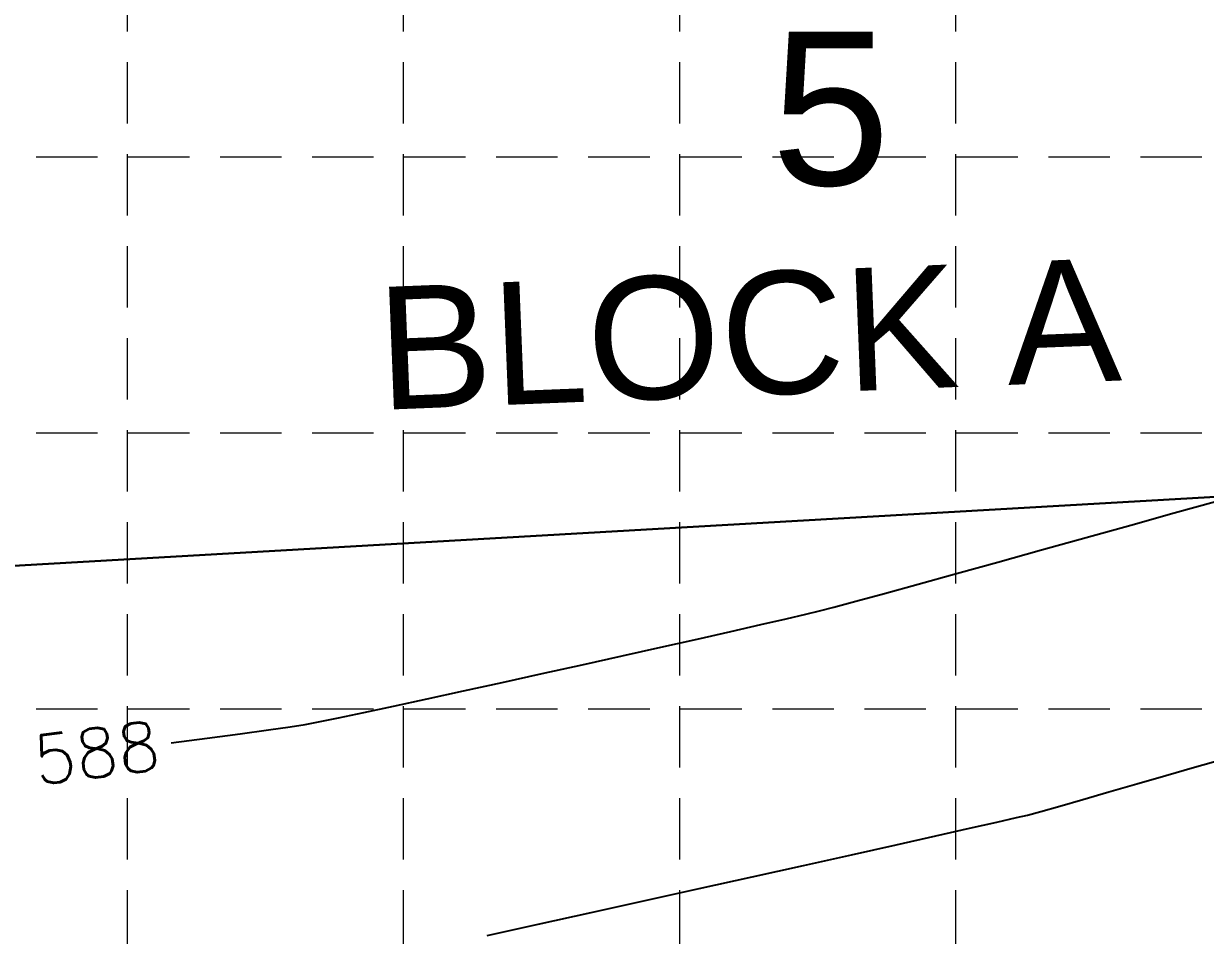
# Model space of a CAD drawing. Header units: inches. Extents: x 2547543 to 2548696, y 7125653 to 7126375.
# Drawn here: x 2547698.8 to 2547775.8, y 7125963.6 to 7126023.1 of the extents above; entities that cross this region are included whole.
import ezdxf
from ezdxf.enums import TextEntityAlignment as Align

# ---------------------------------------------------------------- set-up
doc = ezdxf.new("R2010")
doc.units = ezdxf.units.IN
doc.header["$MEASUREMENT"] = 0
doc.linetypes.add('HIDDEN', pattern=[0.375, 0.25, -0.125])
for name, color, linetype in [('GRID', 254, 'HIDDEN'), ('V-AREA', 6, 'Continuous'), ('V-PROP-SUBD-IDEN-N', 7, 'Continuous'), ('V-PROP-SUBD-N', 7, 'Continuous'), ('V-TOPO-MINR-E', 14, 'Continuous')]:
    doc.layers.add(name, color=color, linetype=linetype)
doc.styles.add('L100', font='simplex', dxfattribs={"height": 4})
doc.styles.get("Standard").update_dxf_attribs({"font": 'ARIAL.TTF'})

msp = doc.modelspace()

# ---------------------------------------------------------------- linework, layer by layer
at = {"layer": 'GRID', "color": 252, "linetype": 'HIDDEN', "lineweight": 0, "ltscale": 16}
for p, q in [((2547705.523132141, 7126356.547205457), (2547705.523132141, 7125726.296813901)), ((2547723.523132141, 7126356.547205457), (2547723.523132141, 7125726.296813901)), ((2547741.52313214, 7126356.547205457), (2547741.52313214, 7125726.296813901)), ((2547759.52313214, 7126356.547205457), (2547759.52313214, 7125726.296813901)), ((2547561.583313602, 7126014.376313469), (2548677.583313586, 7126014.376313469)), ((2547561.583313602, 7125996.376313469), (2548677.583313586, 7125996.376313469)), ((2547561.583313602, 7125978.37631347), (2548677.583313586, 7125978.37631347))]:
    msp.add_line(p, q, dxfattribs=at)
at = {"layer": 'V-AREA', "color": 7}
for p, q in [((2547661.372810687, 7125985.590955258), (2547801.142999281, 7125993.609332931)), ((2547801.142999281, 7125993.60933293), (2547661.372810687, 7125985.590955259))]:
    msp.add_line(p, q, dxfattribs=at)
at = {"layer": 'V-PROP-SUBD-N'}
msp.add_line((2547661.372810688, 7125985.590955258), (2547801.142999282, 7125993.60933293), dxfattribs=at)
at = {"layer": 'V-TOPO-MINR-E', "color": 35}
for points, elevation in [([(2547773.776855831, 7125991.147881691), (2547776.476106504, 7125991.900752706)], 588), ([(2547770.93674294, 7125990.355638063), (2547773.776855831, 7125991.147881691)], 588), ([(2547768.026189986, 7125989.544091498), (2547770.93674294, 7125990.355638063)], 588), ([(2547765.115619127, 7125988.733311678), (2547768.026189986, 7125989.544091498)], 588), ([(2547759.576112313, 7125987.194330983), (2547762.275452517, 7125987.94336828)], 588), ([(2547754.881599747, 7125985.899253407), (2547757.088020671, 7125986.506269466)], 588), ([(2547749.766346083, 7125984.550671214), (2547750.656582842, 7125984.76517477)], 588), ([(2547740.302780131, 7125982.393092778), (2547742.683063733, 7125982.928648566)], 588), ([(2547732.566804694, 7125980.669351449), (2547735.190426449, 7125981.251253824)], 588), ([(2547729.970518549, 7125980.096381005), (2547732.566804694, 7125980.669351449)], 588), ([(2547714.725244066, 7125976.998486497), (2547716.154027566, 7125977.205426151)], 588), ([(2547717.116742259, 7125977.359675213), (2547718.003402582, 7125977.528791055)], 588), ([(2547767.813696629, 7125972.460445504), (2547769.512327171, 7125972.954377702)], 587), ([(2547760.437117698, 7125970.586910208), (2547762.211576786, 7125970.988539341)], 587), ([(2547758.226538818, 7125970.089782977), (2547760.437117698, 7125970.586910208)], 587), ([(2547752.746438034, 7125968.864481662), (2547755.642194234, 7125969.511019509)], 587), ([(2547749.601624304, 7125968.164031296), (2547752.746438034, 7125968.864481662)], 587), ([(2547746.270107131, 7125967.423530269), (2547749.601624304, 7125968.164031296)], 587), ([(2547739.296378807, 7125965.877823668), (2547742.814240603, 7125966.65684044)], 587), ([(2547732.324085756, 7125964.338256726), (2547735.778875829, 7125965.10034181)], 587)]:
    msp.add_lwpolyline(points, dxfattribs=dict(at, elevation=elevation))
at = {"layer": 'V-TOPO-MINR-E', "color": 35, "extrusion": (0.2679613573430969, -0.9634296606243994, 0), "elevation": -6182686.308375073}
msp.add_lwpolyline([(4364079.146106374, 588.0000000000009), (4364082.094081433, 588.0000000000009)], dxfattribs=at)
at = {"layer": 'V-TOPO-MINR-E', "color": 35, "extrusion": (0.2665378192522914, -0.9638244606297522, 0), "elevation": -6189126.482634463}
msp.add_lwpolyline([(4354935.50457947, 588), (4354938.086057471, 588)], dxfattribs=at)
at = {"layer": 'V-TOPO-MINR-E', "color": 35, "extrusion": (0.2632021911217199, -0.9647406939632669, 0), "elevation": -6204153.914340078}
msp.add_lwpolyline([(4333495.993008856, 588.0000000000009), (4333497.915108817, 588.0000000000009)], dxfattribs=at)
at = {"layer": 'V-TOPO-MINR-E', "color": 35, "extrusion": (0.2510098411104518, -0.9679845348277553, 0), "elevation": -6258332.560609463}
msp.add_lwpolyline([(4254875.537831469, 588), (4254876.507760018, 588)], dxfattribs=at)
at = {"layer": 'V-TOPO-MINR-E', "color": 35, "extrusion": (0.25948791590978, -0.9657463546381104, 0), "elevation": -6220783.293535021}
msp.add_lwpolyline([(4309588.814533036, 588), (4309590.297130423, 588)], dxfattribs=at)
at = {"layer": 'V-TOPO-MINR-E', "color": 35, "extrusion": (0.224283640402514, -0.9745239087101948, 0), "elevation": -6373023.72075205}
msp.add_lwpolyline([(4081081.793518328, 588.0000000000009), (4081083.485552735, 588.0000000000009)], dxfattribs=at)
at = {"layer": 'V-TOPO-MINR-E', "color": 35, "extrusion": (0.2276090137401251, -0.9737526055750751, 0), "elevation": -6359055.211929159}
msp.add_lwpolyline([(4102814.957191722, 588.0000000000005), (4102816.28883843, 588.0000000000005)], dxfattribs=at)
at = {"layer": 'V-TOPO-MINR-E', "color": 35, "extrusion": (0.2207043080350126, -0.9753407652788775, 0), "elevation": -6387963.857075463}
msp.add_lwpolyline([(4057652.429569737, 588.0000000000009), (4057654.675679648, 588.0000000000009)], dxfattribs=at)
at = {"layer": 'V-TOPO-MINR-E', "color": 35, "extrusion": (0.2222021695747976, -0.9750006132491676, 0), "elevation": -6381723.770290354}
msp.add_lwpolyline([(4067461.791594164, 588), (4067463.788451732, 588)], dxfattribs=at)
at = {"layer": 'V-TOPO-MINR-E', "color": 35, "extrusion": (0.2175006927633024, -0.9760601665099767, 0), "elevation": -6401252.277750582}
msp.add_lwpolyline([(4036648.692956979, 588), (4036651.353380269, 588)], dxfattribs=at)
at = {"layer": 'V-TOPO-MINR-E', "color": 35, "extrusion": (0.2184710259867255, -0.9758434356003567, 0), "elevation": -6397235.702607203}
msp.add_lwpolyline([(4043013.756771243, 588), (4043016.334664777, 588)], dxfattribs=at)
at = {"layer": 'V-TOPO-MINR-E', "color": 35, "extrusion": (0.2129684622253834, -0.9770590740059455, 0), "elevation": -6419917.376737165}
msp.add_lwpolyline([(4006886.699425551, 588.0000000000009), (4006889.134224534, 588.0000000000009)], dxfattribs=at)
at = {"layer": 'V-TOPO-MINR-E', "color": 35, "extrusion": (0.2143461564574511, -0.9767577617873932, 0), "elevation": -6414260.242610522}
msp.add_lwpolyline([(4015938.893728897, 588.0000000000005), (4015941.468293925, 588.0000000000005)], dxfattribs=at)
at = {"layer": 'V-TOPO-MINR-E', "color": 35, "extrusion": (0.2112257916157309, -0.9774372946416092, 0), "elevation": -6427052.414667006}
msp.add_lwpolyline([(3995429.827947328, 588.0000000000009), (3995432.067410007, 588.0000000000009)], dxfattribs=at)
at = {"layer": 'V-TOPO-MINR-E', "color": 35, "extrusion": (0.2053710503910956, -0.9786841838209394, 0), "elevation": -6450853.971337693}
msp.add_lwpolyline([(3956882.124999547, 588.0000000000009), (3956883.807100561, 588.0000000000009)], dxfattribs=at)
at = {"layer": 'V-TOPO-MINR-E', "color": 35, "extrusion": (-0.2088640417811471, 0.9779446876234072, 0), "elevation": 6436685.170282327}
msp.add_lwpolyline([(-3979890.757431109, 588.0000000000009), (-3979892.745991511, 588.0000000000009)], dxfattribs=at)
at = {"layer": 'V-TOPO-MINR-E', "color": 35, "extrusion": (0.1582052184064266, -0.9874062532053232, 0), "elevation": -6633172.462250867}
msp.add_lwpolyline([(3642997.642022698, 588.0000000000005), (3642998.617016212, 588.0000000000005)], dxfattribs=at)
at = {"layer": 'V-TOPO-MINR-E', "color": 35, "extrusion": (0.1995146905275963, -0.9798948353081964, 0), "elevation": -6474401.407984167}
msp.add_lwpolyline([(3918232.914719253, 588), (3918234.234825274, 588)], dxfattribs=at)
at = {"layer": 'V-TOPO-MINR-E', "color": 35, "extrusion": (0.1306197422364912, -0.9914325407903821, 0), "elevation": -6732143.624439249}
msp.add_lwpolyline([(3456674.180722079, 588.0000000000009), (3456676.54541241, 588.0000000000009)], dxfattribs=at)
at = {"layer": 'V-TOPO-MINR-E', "color": 35, "extrusion": (0.1328775923190195, -0.9911324560620041, 0), "elevation": -6724252.878813175}
msp.add_lwpolyline([(3472001.402859021, 588), (3472003.576266816, 588)], dxfattribs=at)
at = {"layer": 'V-TOPO-MINR-E', "color": 35, "extrusion": (0.1366041221553704, -0.9906257183266346, 0), "elevation": -6711147.749360484}
msp.add_lwpolyline([(3497267.718961553, 588.0000000000009), (3497269.562163856, 588.0000000000009)], dxfattribs=at)
at = {"layer": 'V-TOPO-MINR-E', "color": 35, "extrusion": (0.2725549175144634, -0.9621402272739064, 0), "elevation": -6161778.164629324}
msp.add_lwpolyline([(4393536.321639796, 587), (4393538.177996831, 587)], dxfattribs=at)
at = {"layer": 'V-TOPO-MINR-E', "color": 35, "extrusion": (0.2766824598239525, -0.9609614021519111, 0), "elevation": -6142861.837281118}
msp.add_lwpolyline([(4419943.754798911, 587), (4419945.701900201, 587)], dxfattribs=at)
at = {"layer": 'V-TOPO-MINR-E', "color": 35, "extrusion": (0.2798708869252754, -0.960037648559503, 0), "elevation": -6128155.805723204}
msp.add_lwpolyline([(4440307.022633382, 587), (4440308.926065576, 587)], dxfattribs=at)
at = {"layer": 'V-TOPO-MINR-E', "color": 35, "extrusion": (0.2790132313751023, -0.9602872573962563, 0), "elevation": -6132119.621906111}
msp.add_lwpolyline([(4434833.241594398, 587.0000000000009), (4434835.204395392, 587.0000000000009)], dxfattribs=at)
at = {"layer": 'V-TOPO-MINR-E', "color": 35, "extrusion": (0.2704582312433313, -0.9627317098510513, 0), "elevation": -6171334.864781392}
msp.add_lwpolyline([(4380091.936760184, 587), (4380093.211683461, 587)], dxfattribs=at)
at = {"layer": 'V-TOPO-MINR-E', "color": 35, "extrusion": (0.2765667914588276, -0.9609946981446721, 0), "elevation": -6143393.783996925}
msp.add_lwpolyline([(4419197.141003082, 587), (4419198.700475483, 587)], dxfattribs=at)
at = {"layer": 'V-TOPO-MINR-E', "color": 35, "extrusion": (0.2232715677444415, -0.9747562808399541, 0), "elevation": -6377242.114943229}
msp.add_lwpolyline([(4074473.932133753, 587.0000000000009), (4074475.241163748, 587.0000000000009)], dxfattribs=at)
at = {"layer": 'V-TOPO-MINR-E', "color": 35, "extrusion": (0.230038597649621, -0.9731815059850839, 0), "elevation": -6348779.522842025}
msp.add_lwpolyline([(4118684.74804806, 587.0000000000009), (4118685.482913285, 587.0000000000009)], dxfattribs=at)
at = {"layer": 'V-TOPO-MINR-E', "color": 35, "extrusion": (0.2561307702969521, -0.9666421408707, 0), "elevation": -6235703.490294702}
msp.add_lwpolyline([(4287956.79991594, 587.0000000000009), (4287957.715377386, 587.0000000000009)], dxfattribs=at)
at = {"layer": 'V-TOPO-MINR-E', "color": 35, "extrusion": (-0.2185366566713778, 0.9758287399389796, 0), "elevation": 6396947.84872099}
msp.add_lwpolyline([(-4043458.730475203, 587.0000000000009), (-4043461.378833956, 587.0000000000009)], dxfattribs=at)
at = {"layer": 'V-TOPO-MINR-E', "color": 35, "extrusion": (0.216585730049185, -0.976263602486061, 0), "elevation": -6405017.142202739}
msp.add_lwpolyline([(4030651.268716443, 587.0000000000009), (4030654.808607227, 587.0000000000009)], dxfattribs=at)
at = {"layer": 'V-TOPO-MINR-E', "color": 35, "extrusion": (0.2158231384863463, -0.9764324722651861, 0), "elevation": -6408163.388371252}
msp.add_lwpolyline([(4025640.097946136, 587), (4025643.700348841, 587)], dxfattribs=at)
at = {"layer": 'V-TOPO-MINR-E', "color": 35, "extrusion": (0.2149421786731503, -0.9766267761162601, 0), "elevation": -6411792.441976107}
msp.add_lwpolyline([(4019850.496679103, 587.0000000000009), (4019853.906091134, 587.0000000000009)], dxfattribs=at)

# ---------------------------------------------------------------- texts
at = {"layer": 'V-PROP-SUBD-IDEN-N'}
msp.add_text('5', height=10, dxfattribs=at).set_placement((2547747.496256043, 7126012.519134752))
msp.add_text('BLOCK A', height=8, rotation=2.277929676360941, dxfattribs=at).set_placement((2547746.040867941, 7126002.826859757), align=Align.MIDDLE)
at = {"layer": 'V-TOPO-MINR-E', "color": 35, "insert": (2547699.24179153, 7125976.574362655, 588), "char_height": 3.2, "width": 12.03809523809524, "attachment_point": 1, "rotation": 7.375872235133266, "style": 'L100'}
msp.add_mtext('\\Fsimplex.shx;\\W1.0000000000;\\T1.0000000000;\\o\\l588', dxfattribs=at)

doc.saveas('drawing.dxf')
